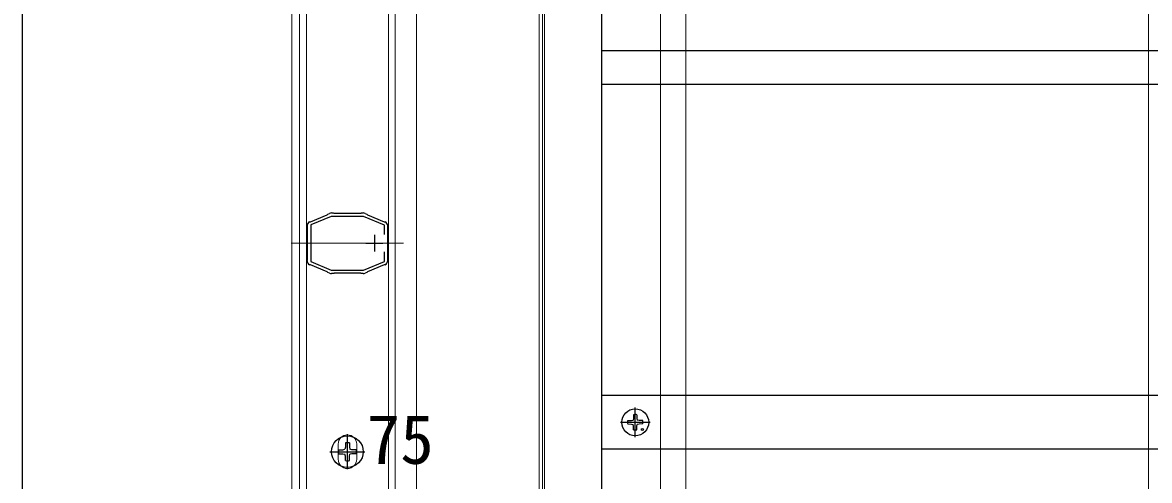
# Model space of a CAD drawing. Units: millimetres, scale not verified. Extents: x -875 to 875, y -1303 to 1296.
# Drawn here: x -401 to -66.2, y -855.1 to -718.9 of the extents above; entities that cross this region are included whole.
import ezdxf
from ezdxf.enums import TextEntityAlignment as Align

# ---------------------------------------------------------------- set-up
doc = ezdxf.new("R2010")
doc.units = ezdxf.units.MM
doc.header["$LTSCALE"] = 8
for name, color, linetype in [('0-2_YKK_11', 7, 'Continuous'), ('0-5_YKK_13', 4, 'Continuous'), ('0-6_YKK_D', 6, 'Continuous')]:
    doc.layers.add(name, color=color, linetype=linetype)
doc.layers.add('0-4_YKK_12', color=2, linetype='Continuous', lineweight=18)
doc.styles.add('ＭＳ ゴシック', font='')
doc.styles.get('ＭＳ ゴシック').set_extended_font_data('MS Gothic')

msp = doc.modelspace()

# ---------------------------------------------------------------- linework, layer by layer
at = {"layer": '0-2_YKK_11'}
for p, q in [((-296.494, -782.05), (-296.494, -787.05)), ((-298.994, -784.55), (-293.994, -784.55))]:
    msp.add_line(p, q, dxfattribs=at)
for points in [[(-315.712, -778.163), (-315.557, -778.147), (-315.42, -778.141), (-310.476, -776.062), (-310.373, -775.965), (-310.271, -775.867), (-309.794, -775.667)], [(-293.495, -781.96), (-293.495, -779.148), (-299.677, -776.55), (-309.313, -776.55), (-315.395, -779.106), (-315.395, -789.994), (-309.314, -792.55), (-299.677, -792.55), (-293.495, -789.952), (-293.495, -787.14)], [(-309.213, -775.55), (-308.695, -775.55), (-308.562, -775.6), (-308.43, -775.65), (-300.559, -775.65), (-300.427, -775.6), (-300.295, -775.55), (-299.777, -775.55)], [(-299.196, -775.667), (-298.719, -775.867), (-298.616, -775.965), (-298.514, -776.062), (-293.57, -778.141), (-293.433, -778.147), (-293.278, -778.162)], [(-316.395, -789.493), (-316.395, -779.607), (-316.442, -779.479), (-316.487, -779.33)], [(-292.502, -779.33), (-292.548, -779.479), (-292.595, -779.607), (-292.595, -789.493), (-292.548, -789.621), (-292.502, -789.77)], [(-316.487, -789.77), (-316.442, -789.622), (-316.395, -789.493)], [(-309.794, -793.433), (-310.271, -793.233), (-310.373, -793.135), (-310.476, -793.038), (-315.42, -790.959), (-315.557, -790.953), (-315.712, -790.938)], [(-293.278, -790.938), (-293.433, -790.953), (-293.57, -790.959), (-298.514, -793.038), (-298.616, -793.135), (-298.719, -793.233), (-299.196, -793.433)], [(-299.777, -793.55), (-300.295, -793.55), (-300.427, -793.5), (-300.559, -793.45), (-308.43, -793.45), (-308.562, -793.5), (-308.695, -793.55), (-309.213, -793.55)]]:
    msp.add_lwpolyline(points, dxfattribs=at)
for centre, start, end in [((-309.213, -777.05), 89.99998, 112.78771), ((-299.777, -777.05), 67.21234, 90.00008), ((-314.995, -779.48), 118.55565, 174.26079), ((-293.995, -779.48), 5.73914, 61.44347), ((-314.995, -789.62), 185.73925, 241.44438), ((-293.995, -789.62), 298.55592, 354.26083), ((-309.213, -792.05), 247.21255, 270.00006), ((-299.777, -792.05), 270, 292.78773)]:
    msp.add_arc(centre, 1.5, start, end, dxfattribs=at)
at = {"layer": '0-4_YKK_12'}
for p, q in [((-284, -310.35), (-284, -1104.85)), ((-321, -447.3), (-321, -1009.8)), ((-247.5, -447.3), (-247.5, -1009.8)), ((-246.5, -447.3), (-246.5, -1009.8)), ((-246, -447.8), (-246, -1011.3)), ((-211.5, -447.8), (-211.5, -1011.3)), ((-204, -447.3), (-204, -971.3)), ((-66.5, -1007.8), (-66.5, -455.8)), ((-287.794, -784.55), (-321.194, -784.55)), ((-307.245, -848.8), (-307.245, -844.3)), ((-301.745, -848.8), (-301.745, -844.3))]:
    msp.add_line(p, q, dxfattribs=at)
at = {"layer": '0-4_YKK_12', "color": 3}
for p, q in [((-318.695, -457.8), (-318.695, -1009.3)), ((-316.695, -457.8), (-316.695, -1009.3)), ((-292.295, -457.8), (-292.295, -1009.3)), ((-290.295, -457.8), (-290.295, -1009.3))]:
    msp.add_line(p, q, dxfattribs=at)
at = {"layer": '0-4_YKK_12'}
for centre, start, end in [((-304.495, -844.3), 0, 180), ((-304.495, -848.8), 180, 0)]:
    msp.add_arc(centre, 2.75, start, end, dxfattribs=at)
at = {"layer": '0-5_YKK_13'}
for p, q in [((-229, -447.299), (-229, -990.8)), ((-211.5, -727.3), (-229, -727.3)), ((-211.5, -737.3), (-229, -737.3)), ((-211.5, -829.8), (-229, -829.8)), ((-219, -842.2), (-219, -833.4)), ((-219.519, -836.663), (-219.62, -837.18)), ((-219.5, -835.555), (-219.519, -836.663)), ((-218.5, -835.555), (-218.481, -836.663)), ((-218.481, -836.663), (-218.38, -837.18)), ((-223.4, -837.8), (-214.6, -837.8)), ((-221.245, -837.3), (-220.137, -837.281)), ((-221.245, -838.3), (-220.137, -838.319)), ((-220.137, -837.281), (-219.62, -837.18)), ((-220.137, -838.319), (-219.62, -838.42)), ((-219.519, -838.937), (-219.62, -838.42)), ((-219.5, -840.045), (-219.519, -838.937)), ((-218.5, -840.045), (-218.481, -838.937)), ((-218.481, -838.937), (-218.38, -838.42)), ((-217.863, -837.281), (-218.38, -837.18)), ((-217.863, -838.319), (-218.38, -838.42)), ((-216.755, -837.3), (-217.863, -837.281)), ((-216.755, -838.3), (-217.863, -838.319)), ((-304.495, -851.729), (-304.495, -841.371)), ((-309.674, -846.55), (-299.316, -846.55)), ((-307.137, -845.961), (-305.833, -845.939)), ((-305.833, -845.939), (-305.224, -845.82)), ((-305.106, -845.212), (-305.224, -845.82)), ((-305.083, -843.908), (-305.106, -845.212)), ((-303.906, -843.908), (-303.884, -845.212)), ((-303.884, -845.212), (-303.765, -845.82)), ((-303.156, -845.939), (-303.765, -845.82)), ((-301.852, -845.961), (-303.156, -845.939)), ((-211.5, -845.8), (-229, -845.8)), ((-307.137, -847.139), (-305.833, -847.161)), ((-305.833, -847.161), (-305.224, -847.28)), ((-305.106, -847.888), (-305.224, -847.28)), ((-305.083, -849.192), (-305.106, -847.888)), ((-303.906, -849.192), (-303.884, -847.888)), ((-303.884, -847.888), (-303.765, -847.28)), ((-303.156, -847.161), (-303.765, -847.28)), ((-301.852, -847.139), (-303.156, -847.161))]:
    msp.add_line(p, q, dxfattribs=at)
for points in [[(161, -727.3), (143.5, -727.3), (-211.5, -727.3)], [(161, -737.3), (143.5, -737.3), (-211.5, -737.3)], [(161, -829.8), (143.5, -829.8), (-211.5, -829.8)], [(161, -845.8), (143.5, -845.8), (-211.5, -845.8)]]:
    msp.add_lwpolyline(points, dxfattribs=at)
for centre, radius in [((-219, -837.8), 4), ((-216.879, -839.921), 0.3), ((-304.495, -846.55), 4.708)]:
    msp.add_circle(centre, radius, dxfattribs=at)
for centre, radius, start, end in [((-219, -837.8), 2.3, 77.44414, 102.55586), ((-219, -837.8), 2.3, 167.44414, 192.55586), ((-219, -837.8), 2.3, 257.44414, 282.55586), ((-219, -837.8), 2.3, 347.44414, 12.55586), ((-304.495, -846.55), 2.707, 167.44414, 192.55586), ((-304.495, -846.55), 2.707, 77.44414, 102.55586), ((-304.495, -846.55), 2.707, 347.44414, 12.55586), ((-304.495, -846.55), 2.707, 257.44414, 282.55586)]:
    msp.add_arc(centre, radius, start, end, dxfattribs=at)
at = {"layer": '0-6_YKK_D'}
msp.add_line((-401, -1029.8), (-401, -464.8), dxfattribs=at)

# ---------------------------------------------------------------- texts
at = {"layer": '0-6_YKK_D', "style": 'ＭＳ ゴシック'}
msp.add_text('75', height=14.66, dxfattribs=at).set_placement((-298.773, -854.55), align=Align.BOTTOM_LEFT)

doc.saveas('drawing.dxf')
